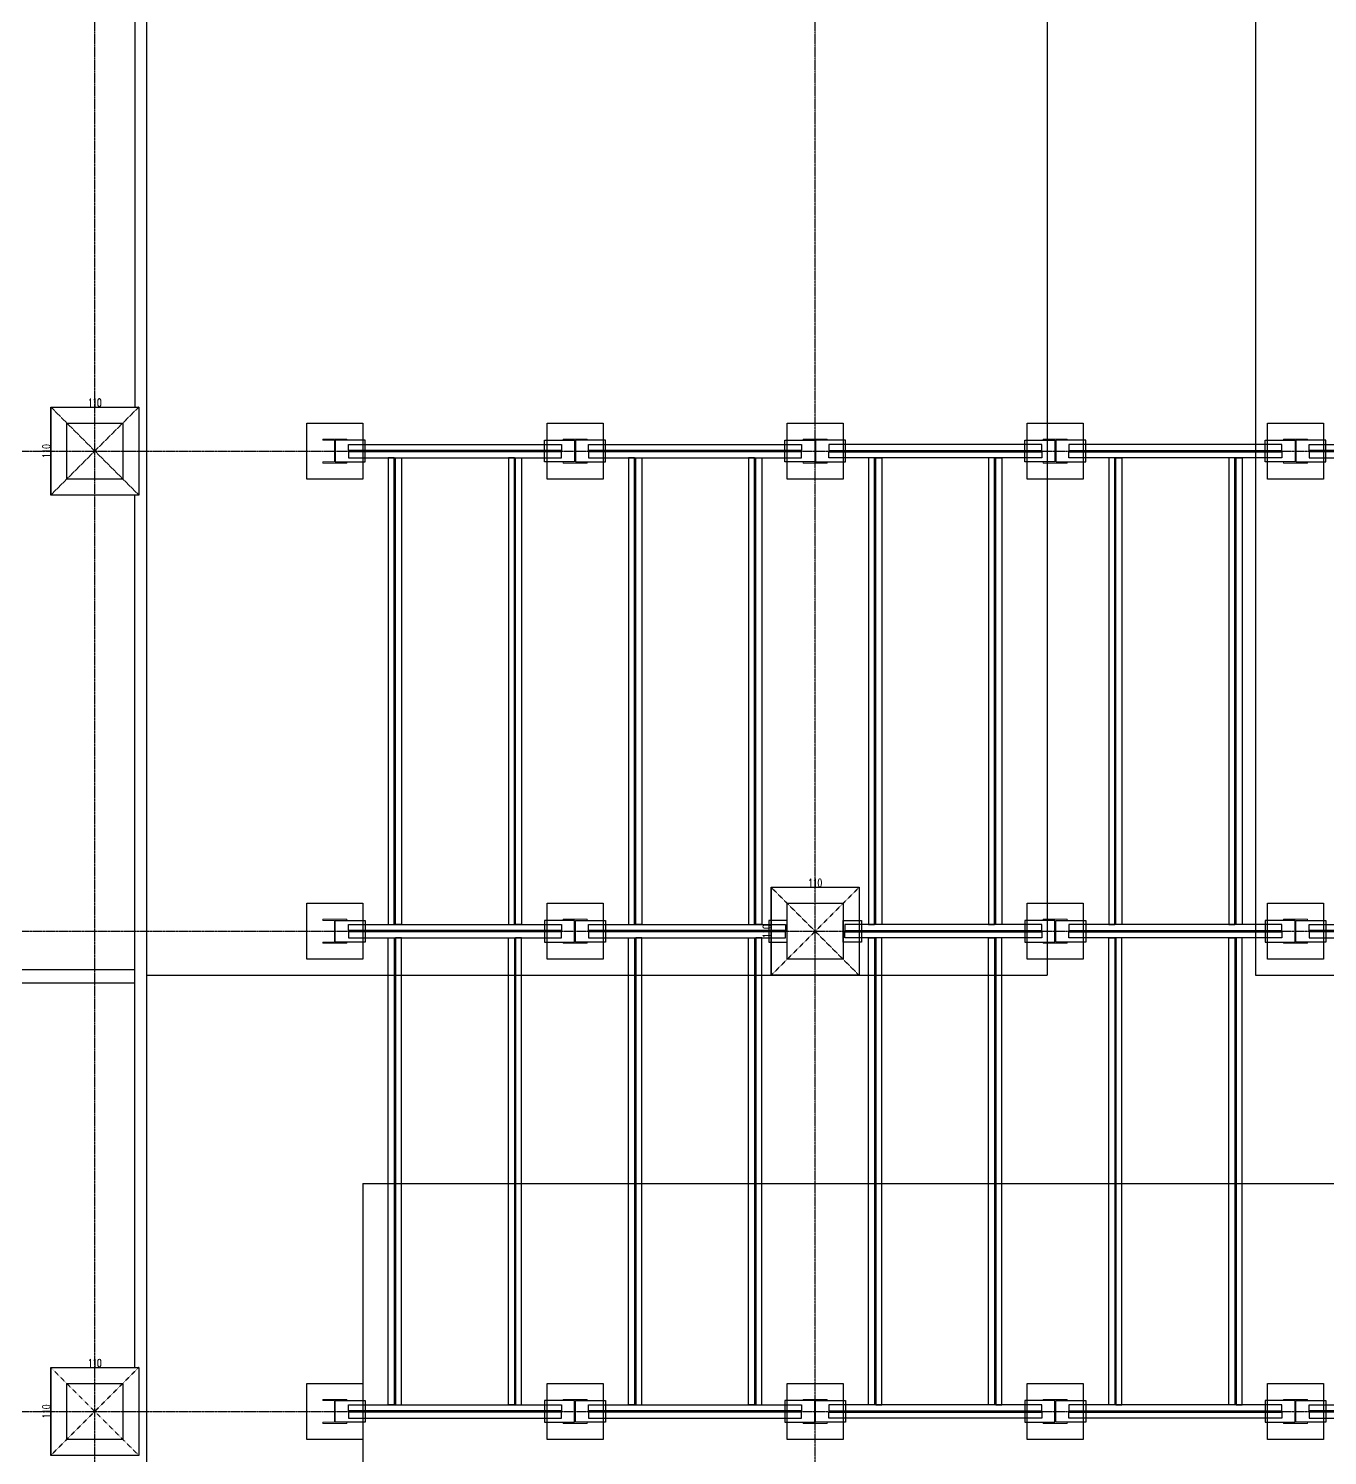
# Model space of a CAD drawing. Header units: millimetres. Extents: x -21841 to 195597, y -1659 to 112111.
# Drawn here: x 1777 to 3400, y 16295 to 18078 of the extents above; entities that cross this region are included whole.
import ezdxf
from ezdxf.enums import TextEntityAlignment as Align

# ---------------------------------------------------------------- set-up
doc = ezdxf.new("R2010")
doc.units = ezdxf.units.MM
doc.linetypes.add('X-N-FAB-L10$0$COL-CEN-LIN', pattern=[3.25, 2.5, -0.25, 0.25, -0.25])
doc.linetypes.add('X-N-FAB-L10$0$HIDDEN', pattern=[0.375, 0.25, -0.125])
for name, color, linetype in [('0-FMCS', 6, 'Continuous'), ('0-XREF', 7, 'Continuous'), ('X-N-FAB-L10$0$0-NC', 8, 'Continuous'), ('X-N-FAB-L10$0$0-ND', 8, 'Continuous'), ('X-N-FAB-L10$0$08', 8, 'Continuous'), ('X-N-FAB-L10$0$CCL', 8, 'X-N-FAB-L10$0$COL-CEN-LIN'), ('X-N-FAB-L10$0$COL', 8, 'Continuous'), ('X-N-FAB-L10$0$COL-S', 8, 'Continuous'), ('X-N-FAB-L10$0$WALL-P', 8, 'Continuous')]:
    doc.layers.add(name, color=color, linetype=linetype)
doc.layers.add('X-N-FAB-L10$0$STEEL1', color=8, linetype='Continuous', lineweight=0)
doc.styles.add('X-N-FAB-L10$0$CHINA', font='simplex.shx', dxfattribs={"width": 0.75, "bigfont": 'chineset.shx'})
doc.styles.add('X-N-FAB-L10$0$COL-NUM', font='romanc')
doc.styles.add('X-N-FAB-L10$0$DIM', font='simplex.shx', dxfattribs={"width": 0.67, "bigfont": 'chineset.shx'})
doc.dimstyles.new('X-N-FAB-L10$0$JJP_005_defpoint', dxfattribs={"dimtxt": 20, "dimasz": 0.5, "dimexe": 0.5, "dimexo": 0.5, "dimgap": 0.5, "dimtad": 1, "dimdsep": 46, "dimtxsty": 'X-N-FAB-L10$0$DIM', "dimblk": 'X-N-FAB-L10$0$_None', "dimcen": 10, "dimclrd": 256, "dimclre": 256, "dimclrt": 256, "dimadec": 0, "dimazin": 0, "dimtfac": 1, "dimtix": 1, "dimtmove": 2, "dimatfit": 3, "dimldrblk": 'X-N-FAB-L10$0$_None', "dimfxl": 0.5, "dimtolj": 1, "dimtzin": 0, "dimarcsym": 0})

# ---------------------------------------------------------------- blocks, each defined once
blk = doc.blocks.new('*D1183')
at = {"layer": 'DEFPOINTS', "lineweight": -2, "transparency": 16777216}
blk.add_line((1805, 17605), (1915, 17605), dxfattribs=at)
at = {"layer": 'DEFPOINTS', "color": 0, "transparency": 16777216}
for p in [(1805, 17605), (1915, 17605), (1915, 17605)]:
    blk.add_point(p, dxfattribs=at)
at = {"layer": 'DEFPOINTS', "transparency": 16777216, "insert": (1860, 17610.5), "char_height": 10, "attachment_point": 5, "style": 'X-N-FAB-L10$0$DIM'}
blk.add_mtext('\\A1;110', dxfattribs=at)
blk = doc.blocks.new('X-N-FAB-L10$0$_None')
blk = doc.blocks.new('*D1184')
at = {"layer": 'DEFPOINTS', "lineweight": -2, "transparency": 16777216}
blk.add_line((1805, 17605), (1805, 17495), dxfattribs=at)
at = {"layer": 'DEFPOINTS', "color": 0, "transparency": 16777216}
for p in [(1805, 17605), (1805, 17495), (1805, 17495)]:
    blk.add_point(p, dxfattribs=at)
at = {"layer": 'DEFPOINTS', "transparency": 16777216, "insert": (1799.5, 17550), "char_height": 10, "attachment_point": 5, "rotation": 90, "style": 'X-N-FAB-L10$0$DIM'}
blk.add_mtext('\\A1;110', dxfattribs=at)
blk = doc.blocks.new('*D1185')
at = {"layer": 'DEFPOINTS', "lineweight": -2, "transparency": 16777216}
blk.add_line((1805, 16405), (1915, 16405), dxfattribs=at)
at = {"layer": 'DEFPOINTS', "color": 0, "transparency": 16777216}
for p in [(1805, 16405), (1915, 16405), (1915, 16405)]:
    blk.add_point(p, dxfattribs=at)
at = {"layer": 'DEFPOINTS', "transparency": 16777216, "insert": (1860, 16410.5), "char_height": 10, "attachment_point": 5, "style": 'X-N-FAB-L10$0$DIM'}
blk.add_mtext('\\A1;110', dxfattribs=at)
blk = doc.blocks.new('*D1186')
at = {"layer": 'DEFPOINTS', "lineweight": -2, "transparency": 16777216}
blk.add_line((1805, 16405), (1805, 16295), dxfattribs=at)
at = {"layer": 'DEFPOINTS', "color": 0, "transparency": 16777216}
for p in [(1805, 16405), (1805, 16295), (1805, 16295)]:
    blk.add_point(p, dxfattribs=at)
at = {"layer": 'DEFPOINTS', "transparency": 16777216, "insert": (1799.5, 16350), "char_height": 10, "attachment_point": 5, "rotation": 90, "style": 'X-N-FAB-L10$0$DIM'}
blk.add_mtext('\\A1;110', dxfattribs=at)
blk = doc.blocks.new('*D1293')
at = {"layer": 'DEFPOINTS', "lineweight": -2, "transparency": 16777216}
blk.add_line((2705, 17005), (2815, 17005), dxfattribs=at)
at = {"layer": 'DEFPOINTS', "color": 0, "transparency": 16777216}
for p in [(2705, 17005), (2815, 17005), (2815, 17005)]:
    blk.add_point(p, dxfattribs=at)
at = {"layer": 'DEFPOINTS', "transparency": 16777216, "insert": (2760, 17010.5), "char_height": 10, "attachment_point": 5, "style": 'X-N-FAB-L10$0$DIM'}
blk.add_mtext('\\A1;110', dxfattribs=at)
blk = doc.blocks.new('*D1294')
at = {"layer": 'DEFPOINTS', "lineweight": -2, "transparency": 16777216}
blk.add_line((2705, 17005), (2705, 16895), dxfattribs=at)
at = {"layer": 'DEFPOINTS', "color": 0, "transparency": 16777216}
for p in [(2705, 17005), (2705, 16895), (2705, 16895)]:
    blk.add_point(p, dxfattribs=at)
at = {"layer": 'DEFPOINTS', "transparency": 16777216, "insert": (2699.5, 16950), "char_height": 10, "attachment_point": 5, "rotation": 90, "style": 'X-N-FAB-L10$0$DIM'}
blk.add_mtext('\\A1;110', dxfattribs=at)
blk = doc.blocks.new('X-N-FAB-L10')
at = {"layer": 'DEFPOINTS', "color": 8, "linetype": 'X-N-FAB-L10$0$HIDDEN', "ltscale": 0.1}
for p, q in [((1915, 17605), (1805, 17495)), ((1805, 17605), (1915, 17495)), ((1915, 17605), (1805, 17495)), ((1805, 17605), (1915, 17495)), ((2815, 17005), (2705, 16895)), ((2705, 17005), (2815, 16895)), ((2815, 17005), (2705, 16895)), ((2705, 17005), (2815, 16895)), ((1915, 16405), (1805, 16295)), ((1805, 16405), (1915, 16295)), ((1915, 16405), (1805, 16295)), ((1805, 16405), (1915, 16295))]:
    blk.add_line(p, q, dxfattribs=at)
at = {"layer": 'DEFPOINTS', "color": 8}
for p, q in [((1805, 17605), (1915, 17605)), ((1805, 17605), (1805, 17495)), ((2705, 17005), (2815, 17005)), ((2705, 17005), (2705, 16895)), ((1805, 16405), (1915, 16405)), ((1805, 16405), (1805, 16295))]:
    blk.add_line(p, q, dxfattribs=at)
at = {"layer": 'X-N-FAB-L10$0$08', "color": 8}
for p, q in [((3050, 18630), (3050, 16895)), ((3310, 18630), (3310, 16895)), ((1925, 16895), (3050, 16895)), ((3310, 16895), (6100, 16895)), ((2195, 16635), (6100, 16635)), ((2195, 16635), (2195, 15790))]:
    blk.add_line(p, q, dxfattribs=at)
for points in [[(2160.5, 17536.5), (2198, 17536.5), (2198, 17563.5), (2160.5, 17563.5)], [(2459.5, 17536.5), (2422, 17536.5), (2422, 17563.5), (2459.5, 17563.5)], [(2460.5, 17536.5), (2498, 17536.5), (2498, 17563.5), (2460.5, 17563.5)], [(2759.5, 17536.5), (2722, 17536.5), (2722, 17563.5), (2759.5, 17563.5)], [(2760.5, 17536.5), (2798, 17536.5), (2798, 17563.5), (2760.5, 17563.5)], [(3059.5, 17536.5), (3022, 17536.5), (3022, 17563.5), (3059.5, 17563.5)], [(3060.5, 17536.5), (3098, 17536.5), (3098, 17563.5), (3060.5, 17563.5)], [(3359.5, 17536.5), (3322, 17536.5), (3322, 17563.5), (3359.5, 17563.5)], [(3360.5, 17536.5), (3398, 17536.5), (3398, 17563.5), (3360.5, 17563.5)], [(2177, 17558.3), (2443, 17558.3), (2443, 17550.8), (2177, 17550.8)], [(2177, 17541.7), (2443, 17541.7), (2443, 17549.2), (2177, 17549.2)], [(2477, 17558.3), (2743, 17558.3), (2743, 17550.8), (2477, 17550.8)], [(2477, 17541.7), (2743, 17541.7), (2743, 17549.2), (2477, 17549.2)], [(3043, 17558.3), (2777, 17558.3), (2777, 17550.8), (3043, 17550.8)], [(3043, 17541.7), (2777, 17541.7), (2777, 17549.2), (3043, 17549.2)], [(3343, 17558.3), (3077, 17558.3), (3077, 17550.8), (3343, 17550.8)], [(3343, 17541.7), (3077, 17541.7), (3077, 17549.2), (3343, 17549.2)], [(3377, 17558.3), (3643, 17558.3), (3643, 17550.8), (3377, 17550.8)], [(3377, 17541.7), (3643, 17541.7), (3643, 17549.2), (3377, 17549.2)], [(2226.7, 17541.7), (2226.7, 16958.3), (2234.2, 16958.3), (2234.2, 17541.7)], [(2243.3, 17541.7), (2243.3, 16958.3), (2235.8, 16958.3), (2235.8, 17541.7)], [(2376.7, 17541.7), (2376.7, 16958.3), (2384.2, 16958.3), (2384.2, 17541.7)], [(2393.3, 17541.7), (2393.3, 16958.3), (2385.8, 16958.3), (2385.8, 17541.7)], [(2526.7, 17541.7), (2526.7, 16958.3), (2534.2, 16958.3), (2534.2, 17541.7)], [(2543.3, 17541.7), (2543.3, 16958.3), (2535.8, 16958.3), (2535.8, 17541.7)], [(2676.7, 17541.7), (2676.7, 16958.3), (2684.2, 16958.3), (2684.2, 17541.7)], [(2693.3, 17541.7), (2693.3, 16958.3), (2685.8, 16958.3), (2685.8, 17541.7)], [(2826.7, 17541.7), (2826.7, 16958.3), (2834.2, 16958.3), (2834.2, 17541.7)], [(2843.3, 17541.7), (2843.3, 16958.3), (2835.8, 16958.3), (2835.8, 17541.7)], [(2976.7, 17541.7), (2976.7, 16958.3), (2984.2, 16958.3), (2984.2, 17541.7)], [(2993.3, 17541.7), (2993.3, 16958.3), (2985.8, 16958.3), (2985.8, 17541.7)], [(3126.7, 17541.7), (3126.7, 16958.3), (3134.2, 16958.3), (3134.2, 17541.7)], [(3143.3, 17541.7), (3143.3, 16958.3), (3135.8, 16958.3), (3135.8, 17541.7)], [(3276.7, 17541.7), (3276.7, 16958.3), (3284.2, 16958.3), (3284.2, 17541.7)], [(3293.3, 17541.7), (3293.3, 16958.3), (3285.8, 16958.3), (3285.8, 17541.7)], [(2160.5, 16963.5), (2198, 16963.5), (2198, 16936.5), (2160.5, 16936.5)], [(2177, 16958.3), (2443, 16958.3), (2443, 16950.8), (2177, 16950.8)], [(2459.5, 16963.5), (2422, 16963.5), (2422, 16936.5), (2459.5, 16936.5)], [(2460.5, 16963.5), (2498, 16963.5), (2498, 16936.5), (2460.5, 16936.5)], [(2477, 16958.3), (2723, 16958.3), (2723, 16950.8), (2477, 16950.8)], [(2725, 16963.5), (2702, 16963.5), (2702, 16936.5), (2725, 16936.5)], [(2795, 16963.5), (2818, 16963.5), (2818, 16936.5), (2795, 16936.5)], [(3043, 16958.3), (2797, 16958.3), (2797, 16950.8), (3043, 16950.8)], [(3059.5, 16963.5), (3022, 16963.5), (3022, 16936.5), (3059.5, 16936.5)], [(3060.5, 16963.5), (3098, 16963.5), (3098, 16936.5), (3060.5, 16936.5)], [(3343, 16958.3), (3077, 16958.3), (3077, 16950.8), (3343, 16950.8)], [(3359.5, 16963.5), (3322, 16963.5), (3322, 16936.5), (3359.5, 16936.5)], [(3360.5, 16963.5), (3398, 16963.5), (3398, 16936.5), (3360.5, 16936.5)], [(3377, 16958.3), (3623, 16958.3), (3623, 16950.8), (3377, 16950.8)], [(2177, 16941.7), (2443, 16941.7), (2443, 16949.2), (2177, 16949.2)], [(2226.7, 16358.3), (2226.7, 16941.7), (2234.2, 16941.7), (2234.2, 16358.3)], [(2243.3, 16358.3), (2243.3, 16941.7), (2235.8, 16941.7), (2235.8, 16358.3)], [(2376.7, 16358.3), (2376.7, 16941.7), (2384.2, 16941.7), (2384.2, 16358.3)], [(2393.3, 16358.3), (2393.3, 16941.7), (2385.8, 16941.7), (2385.8, 16358.3)], [(2477, 16941.7), (2723, 16941.7), (2723, 16949.2), (2477, 16949.2)], [(2526.7, 16358.3), (2526.7, 16941.7), (2534.2, 16941.7), (2534.2, 16358.3)], [(2543.3, 16358.3), (2543.3, 16941.7), (2535.8, 16941.7), (2535.8, 16358.3)], [(2676.7, 16358.3), (2676.7, 16941.7), (2684.2, 16941.7), (2684.2, 16358.3)], [(2693.3, 16358.3), (2693.3, 16941.7), (2685.8, 16941.7), (2685.8, 16358.3)], [(3043, 16941.7), (2797, 16941.7), (2797, 16949.2), (3043, 16949.2)], [(2826.7, 16358.3), (2826.7, 16941.7), (2834.2, 16941.7), (2834.2, 16358.3)], [(2843.3, 16358.3), (2843.3, 16941.7), (2835.8, 16941.7), (2835.8, 16358.3)], [(2976.7, 16358.3), (2976.7, 16941.7), (2984.2, 16941.7), (2984.2, 16358.3)], [(2993.3, 16358.3), (2993.3, 16941.7), (2985.8, 16941.7), (2985.8, 16358.3)], [(3343, 16941.7), (3077, 16941.7), (3077, 16949.2), (3343, 16949.2)], [(3126.7, 16358.3), (3126.7, 16941.7), (3134.2, 16941.7), (3134.2, 16358.3)], [(3143.3, 16358.3), (3143.3, 16941.7), (3135.8, 16941.7), (3135.8, 16358.3)], [(3276.7, 16358.3), (3276.7, 16941.7), (3284.2, 16941.7), (3284.2, 16358.3)], [(3293.3, 16358.3), (3293.3, 16941.7), (3285.8, 16941.7), (3285.8, 16358.3)], [(3377, 16941.7), (3623, 16941.7), (3623, 16949.2), (3377, 16949.2)], [(2160.5, 16363.5), (2198, 16363.5), (2198, 16336.5), (2160.5, 16336.5)], [(2177, 16358.3), (2443, 16358.3), (2443, 16350.8), (2177, 16350.8)], [(2459.5, 16363.5), (2422, 16363.5), (2422, 16336.5), (2459.5, 16336.5)], [(2460.5, 16363.5), (2498, 16363.5), (2498, 16336.5), (2460.5, 16336.5)], [(2477, 16358.3), (2743, 16358.3), (2743, 16350.8), (2477, 16350.8)], [(2759.5, 16363.5), (2722, 16363.5), (2722, 16336.5), (2759.5, 16336.5)], [(2760.5, 16363.5), (2798, 16363.5), (2798, 16336.5), (2760.5, 16336.5)], [(3043, 16358.3), (2777, 16358.3), (2777, 16350.8), (3043, 16350.8)], [(3059.5, 16363.5), (3022, 16363.5), (3022, 16336.5), (3059.5, 16336.5)], [(3060.5, 16363.5), (3098, 16363.5), (3098, 16336.5), (3060.5, 16336.5)], [(3343, 16358.3), (3077, 16358.3), (3077, 16350.8), (3343, 16350.8)], [(3359.5, 16363.5), (3322, 16363.5), (3322, 16336.5), (3359.5, 16336.5)], [(3360.5, 16363.5), (3398, 16363.5), (3398, 16336.5), (3360.5, 16336.5)], [(3377, 16358.3), (3643, 16358.3), (3643, 16350.8), (3377, 16350.8)], [(2177, 16341.7), (2443, 16341.7), (2443, 16349.2), (2177, 16349.2)], [(2477, 16341.7), (2743, 16341.7), (2743, 16349.2), (2477, 16349.2)], [(3043, 16341.7), (2777, 16341.7), (2777, 16349.2), (3043, 16349.2)], [(3343, 16341.7), (3077, 16341.7), (3077, 16349.2), (3343, 16349.2)], [(3377, 16341.7), (3643, 16341.7), (3643, 16349.2), (3377, 16349.2)]]:
    blk.add_lwpolyline(points, close=True, dxfattribs=at)
at = {"layer": 'X-N-FAB-L10$0$CCL', "color": 8}
for p, q in [((1860, 10600), (1860, 19760)), ((2760, 10600), (2760, 19760)), ((-720, 17550), (27370, 17550)), ((-720, 16950), (27370, 16950)), ((-720, 16350), (27370, 16350))]:
    blk.add_line(p, q, dxfattribs=at)
at = {"layer": 'X-N-FAB-L10$0$COL', "color": 8, "ltscale": 0.1}
for p, q in [((1805, 17605), (1915, 17605)), ((1805, 17495), (1805, 17605)), ((1915, 17605), (1915, 17495)), ((1915, 17495), (1805, 17495)), ((2705, 17005), (2815, 17005)), ((2705, 16895), (2705, 17005)), ((2815, 17005), (2815, 16895)), ((2815, 16895), (2705, 16895)), ((1805, 16405), (1915, 16405)), ((1805, 16295), (1805, 16405)), ((1915, 16405), (1915, 16295)), ((1915, 16295), (1805, 16295))]:
    blk.add_line(p, q, dxfattribs=at)
at = {"layer": 'X-N-FAB-L10$0$COL', "color": 8}
for p, q in [((2125, 17585), (2195, 17585)), ((2125, 17515), (2125, 17585)), ((2195, 17585), (2195, 17515)), ((2425, 17585), (2495, 17585)), ((2425, 17515), (2425, 17585)), ((2495, 17585), (2495, 17515)), ((2725, 17585), (2795, 17585)), ((2725, 17515), (2725, 17585)), ((2795, 17585), (2795, 17515)), ((3025, 17585), (3095, 17585)), ((3025, 17515), (3025, 17585)), ((3095, 17585), (3095, 17515)), ((3325, 17585), (3395, 17585)), ((3325, 17515), (3325, 17585)), ((3395, 17585), (3395, 17515)), ((2195, 17515), (2125, 17515)), ((2495, 17515), (2425, 17515)), ((2795, 17515), (2725, 17515)), ((3095, 17515), (3025, 17515)), ((3395, 17515), (3325, 17515)), ((2125, 16985), (2195, 16985)), ((2125, 16915), (2125, 16985)), ((2195, 16985), (2195, 16915)), ((2425, 16985), (2495, 16985)), ((2425, 16915), (2425, 16985)), ((2495, 16985), (2495, 16915)), ((3025, 16985), (3095, 16985)), ((3025, 16915), (3025, 16985)), ((3095, 16985), (3095, 16915)), ((3325, 16985), (3395, 16985)), ((3325, 16915), (3325, 16985)), ((3395, 16985), (3395, 16915)), ((2195, 16915), (2125, 16915)), ((2495, 16915), (2425, 16915)), ((3095, 16915), (3025, 16915)), ((3395, 16915), (3325, 16915)), ((2125, 16385), (2195, 16385)), ((2125, 16315), (2125, 16385)), ((2195, 16385), (2195, 16315)), ((2425, 16385), (2495, 16385)), ((2425, 16315), (2425, 16385)), ((2495, 16385), (2495, 16315)), ((2725, 16385), (2795, 16385)), ((2725, 16315), (2725, 16385)), ((2795, 16385), (2795, 16315)), ((3025, 16385), (3095, 16385)), ((3025, 16315), (3025, 16385)), ((3095, 16385), (3095, 16315)), ((3325, 16385), (3395, 16385)), ((3325, 16315), (3325, 16385)), ((3395, 16385), (3395, 16315)), ((2195, 16315), (2125, 16315)), ((2495, 16315), (2425, 16315)), ((2795, 16315), (2725, 16315)), ((3095, 16315), (3025, 16315)), ((3395, 16315), (3325, 16315))]:
    blk.add_line(p, q, dxfattribs=at)
at = {"layer": 'X-N-FAB-L10$0$COL', "color": 8, "ltscale": 0.1}
for points in [[(1805, 17605), (1915, 17605), (1915, 17495), (1805, 17495)], [(2705, 17005), (2815, 17005), (2815, 16895), (2705, 16895)], [(1805, 16405), (1915, 16405), (1915, 16295), (1805, 16295)]]:
    blk.add_lwpolyline(points, close=True, dxfattribs=at)
at = {"layer": 'X-N-FAB-L10$0$COL', "color": 8}
for points in [[(2125, 17585), (2195, 17585), (2195, 17515), (2125, 17515)], [(2425, 17585), (2495, 17585), (2495, 17515), (2425, 17515)], [(2725, 17585), (2795, 17585), (2795, 17515), (2725, 17515)], [(3025, 17585), (3095, 17585), (3095, 17515), (3025, 17515)], [(3325, 17585), (3395, 17585), (3395, 17515), (3325, 17515)], [(2125, 16985), (2195, 16985), (2195, 16915), (2125, 16915)], [(2425, 16985), (2495, 16985), (2495, 16915), (2425, 16915)], [(3025, 16985), (3095, 16985), (3095, 16915), (3025, 16915)], [(3325, 16985), (3395, 16985), (3395, 16915), (3325, 16915)], [(2125, 16385), (2195, 16385), (2195, 16315), (2125, 16315)], [(2425, 16385), (2495, 16385), (2495, 16315), (2425, 16315)], [(2725, 16385), (2795, 16385), (2795, 16315), (2725, 16315)], [(3025, 16385), (3095, 16385), (3095, 16315), (3025, 16315)], [(3325, 16385), (3395, 16385), (3395, 16315), (3325, 16315)]]:
    blk.add_lwpolyline(points, close=True, dxfattribs=at)
at = {"layer": 'X-N-FAB-L10$0$COL-S', "color": 8}
for p, q in [((1825, 17585), (1895, 17585)), ((1825, 17515), (1825, 17585)), ((1825, 17585), (1895, 17585)), ((1825, 17515), (1825, 17585)), ((1895, 17585), (1895, 17515)), ((1895, 17585), (1895, 17515)), ((1895, 17515), (1825, 17515)), ((1895, 17515), (1825, 17515)), ((2725, 16985), (2795, 16985)), ((2725, 16915), (2725, 16985)), ((2725, 16985), (2795, 16985)), ((2725, 16915), (2725, 16985)), ((2795, 16985), (2795, 16915)), ((2795, 16985), (2795, 16915)), ((2795, 16915), (2725, 16915)), ((2795, 16915), (2725, 16915)), ((1825, 16385), (1895, 16385)), ((1825, 16315), (1825, 16385)), ((1825, 16385), (1895, 16385)), ((1825, 16315), (1825, 16385)), ((1895, 16385), (1895, 16315)), ((1895, 16385), (1895, 16315)), ((1895, 16315), (1825, 16315)), ((1895, 16315), (1825, 16315))]:
    blk.add_line(p, q, dxfattribs=at)
at = {"layer": 'X-N-FAB-L10$0$STEEL1', "color": 8}
for p, q in [((2145, 17565), (2175, 17565)), ((2145, 17563.5), (2145, 17565)), ((2159.5, 17563.5), (2145, 17563.5)), ((2159.5, 17536.5), (2159.5, 17563.5)), ((2175, 17563.5), (2160.5, 17563.5)), ((2160.5, 17563.5), (2160.5, 17536.5)), ((2175, 17565), (2175, 17563.5)), ((2445, 17565), (2475, 17565)), ((2445, 17563.5), (2445, 17565)), ((2459.5, 17563.5), (2445, 17563.5)), ((2459.5, 17536.5), (2459.5, 17563.5)), ((2475, 17563.5), (2460.5, 17563.5)), ((2460.5, 17563.5), (2460.5, 17536.5)), ((2475, 17565), (2475, 17563.5)), ((2745, 17565), (2775, 17565)), ((2745, 17563.5), (2745, 17565)), ((2759.5, 17563.5), (2745, 17563.5)), ((2759.5, 17536.5), (2759.5, 17563.5)), ((2775, 17563.5), (2760.5, 17563.5)), ((2760.5, 17563.5), (2760.5, 17536.5)), ((2775, 17565), (2775, 17563.5)), ((3045, 17565), (3075, 17565)), ((3045, 17563.5), (3045, 17565)), ((3059.5, 17563.5), (3045, 17563.5)), ((3059.5, 17536.5), (3059.5, 17563.5)), ((3075, 17563.5), (3060.5, 17563.5)), ((3060.5, 17563.5), (3060.5, 17536.5)), ((3075, 17565), (3075, 17563.5)), ((3345, 17565), (3375, 17565)), ((3345, 17563.5), (3345, 17565)), ((3359.5, 17563.5), (3345, 17563.5)), ((3359.5, 17536.5), (3359.5, 17563.5)), ((3375, 17563.5), (3360.5, 17563.5)), ((3360.5, 17563.5), (3360.5, 17536.5)), ((3375, 17565), (3375, 17563.5)), ((2145, 17535), (2145, 17536.5)), ((2145, 17536.5), (2159.5, 17536.5)), ((2175, 17535), (2145, 17535)), ((2160.5, 17536.5), (2175, 17536.5)), ((2175, 17536.5), (2175, 17535)), ((2445, 17535), (2445, 17536.5)), ((2445, 17536.5), (2459.5, 17536.5)), ((2475, 17535), (2445, 17535)), ((2460.5, 17536.5), (2475, 17536.5)), ((2475, 17536.5), (2475, 17535)), ((2745, 17535), (2745, 17536.5)), ((2745, 17536.5), (2759.5, 17536.5)), ((2775, 17535), (2745, 17535)), ((2760.5, 17536.5), (2775, 17536.5)), ((2775, 17536.5), (2775, 17535)), ((3045, 17535), (3045, 17536.5)), ((3045, 17536.5), (3059.5, 17536.5)), ((3075, 17535), (3045, 17535)), ((3060.5, 17536.5), (3075, 17536.5)), ((3075, 17536.5), (3075, 17535)), ((3345, 17535), (3345, 17536.5)), ((3345, 17536.5), (3359.5, 17536.5)), ((3375, 17535), (3345, 17535)), ((3360.5, 17536.5), (3375, 17536.5)), ((3375, 17536.5), (3375, 17535)), ((2145, 16965), (2175, 16965)), ((2145, 16963.5), (2145, 16965)), ((2159.5, 16963.5), (2145, 16963.5)), ((2159.5, 16936.5), (2159.5, 16963.5)), ((2175, 16963.5), (2160.5, 16963.5)), ((2160.5, 16963.5), (2160.5, 16936.5)), ((2175, 16965), (2175, 16963.5)), ((2445, 16965), (2475, 16965)), ((2445, 16963.5), (2445, 16965)), ((2459.5, 16963.5), (2445, 16963.5)), ((2459.5, 16936.5), (2459.5, 16963.5)), ((2475, 16963.5), (2460.5, 16963.5)), ((2460.5, 16963.5), (2460.5, 16936.5)), ((2475, 16965), (2475, 16963.5)), ((3045, 16965), (3075, 16965)), ((3045, 16963.5), (3045, 16965)), ((3059.5, 16963.5), (3045, 16963.5)), ((3059.5, 16936.5), (3059.5, 16963.5)), ((3075, 16963.5), (3060.5, 16963.5)), ((3060.5, 16963.5), (3060.5, 16936.5)), ((3075, 16965), (3075, 16963.5)), ((3345, 16965), (3375, 16965)), ((3345, 16963.5), (3345, 16965)), ((3359.5, 16963.5), (3345, 16963.5)), ((3359.5, 16936.5), (3359.5, 16963.5)), ((3375, 16963.5), (3360.5, 16963.5)), ((3360.5, 16963.5), (3360.5, 16936.5)), ((3375, 16965), (3375, 16963.5)), ((2145, 16935), (2145, 16936.5)), ((2145, 16936.5), (2159.5, 16936.5)), ((2175, 16935), (2145, 16935)), ((2160.5, 16936.5), (2175, 16936.5)), ((2175, 16936.5), (2175, 16935)), ((2445, 16935), (2445, 16936.5)), ((2445, 16936.5), (2459.5, 16936.5)), ((2475, 16935), (2445, 16935)), ((2460.5, 16936.5), (2475, 16936.5)), ((2475, 16936.5), (2475, 16935)), ((3045, 16935), (3045, 16936.5)), ((3045, 16936.5), (3059.5, 16936.5)), ((3075, 16935), (3045, 16935)), ((3060.5, 16936.5), (3075, 16936.5)), ((3075, 16936.5), (3075, 16935)), ((3345, 16935), (3345, 16936.5)), ((3345, 16936.5), (3359.5, 16936.5)), ((3375, 16935), (3345, 16935)), ((3360.5, 16936.5), (3375, 16936.5)), ((3375, 16936.5), (3375, 16935)), ((2145, 16365), (2175, 16365)), ((2145, 16363.5), (2145, 16365)), ((2159.5, 16363.5), (2145, 16363.5)), ((2159.5, 16336.5), (2159.5, 16363.5)), ((2175, 16363.5), (2160.5, 16363.5)), ((2160.5, 16363.5), (2160.5, 16336.5)), ((2175, 16365), (2175, 16363.5)), ((2445, 16365), (2475, 16365)), ((2445, 16363.5), (2445, 16365)), ((2459.5, 16363.5), (2445, 16363.5)), ((2459.5, 16336.5), (2459.5, 16363.5)), ((2475, 16363.5), (2460.5, 16363.5)), ((2460.5, 16363.5), (2460.5, 16336.5)), ((2475, 16365), (2475, 16363.5)), ((2745, 16365), (2775, 16365)), ((2745, 16363.5), (2745, 16365)), ((2759.5, 16363.5), (2745, 16363.5)), ((2759.5, 16336.5), (2759.5, 16363.5)), ((2775, 16363.5), (2760.5, 16363.5)), ((2760.5, 16363.5), (2760.5, 16336.5)), ((2775, 16365), (2775, 16363.5)), ((3045, 16365), (3075, 16365)), ((3045, 16363.5), (3045, 16365)), ((3059.5, 16363.5), (3045, 16363.5)), ((3059.5, 16336.5), (3059.5, 16363.5)), ((3075, 16363.5), (3060.5, 16363.5)), ((3060.5, 16363.5), (3060.5, 16336.5)), ((3075, 16365), (3075, 16363.5)), ((3345, 16365), (3375, 16365)), ((3345, 16363.5), (3345, 16365)), ((3359.5, 16363.5), (3345, 16363.5)), ((3359.5, 16336.5), (3359.5, 16363.5)), ((3375, 16363.5), (3360.5, 16363.5)), ((3360.5, 16363.5), (3360.5, 16336.5)), ((3375, 16365), (3375, 16363.5)), ((2145, 16335), (2145, 16336.5)), ((2145, 16336.5), (2159.5, 16336.5)), ((2175, 16335), (2145, 16335)), ((2160.5, 16336.5), (2175, 16336.5)), ((2175, 16336.5), (2175, 16335)), ((2445, 16335), (2445, 16336.5)), ((2445, 16336.5), (2459.5, 16336.5)), ((2475, 16335), (2445, 16335)), ((2460.5, 16336.5), (2475, 16336.5)), ((2475, 16336.5), (2475, 16335)), ((2745, 16335), (2745, 16336.5)), ((2745, 16336.5), (2759.5, 16336.5)), ((2775, 16335), (2745, 16335)), ((2760.5, 16336.5), (2775, 16336.5)), ((2775, 16336.5), (2775, 16335)), ((3045, 16335), (3045, 16336.5)), ((3045, 16336.5), (3059.5, 16336.5)), ((3075, 16335), (3045, 16335)), ((3060.5, 16336.5), (3075, 16336.5)), ((3075, 16336.5), (3075, 16335)), ((3345, 16335), (3345, 16336.5)), ((3345, 16336.5), (3359.5, 16336.5)), ((3375, 16335), (3345, 16335)), ((3360.5, 16336.5), (3375, 16336.5)), ((3375, 16336.5), (3375, 16335))]:
    blk.add_line(p, q, dxfattribs=at)
for points in [[(2145, 17565), (2175, 17565), (2175, 17563.5), (2160.5, 17563.5), (2160.5, 17536.5), (2175, 17536.5), (2175, 17535), (2145, 17535), (2145, 17536.5), (2159.5, 17536.5), (2159.5, 17563.5), (2145, 17563.5)], [(2445, 17565), (2475, 17565), (2475, 17563.5), (2460.5, 17563.5), (2460.5, 17536.5), (2475, 17536.5), (2475, 17535), (2445, 17535), (2445, 17536.5), (2459.5, 17536.5), (2459.5, 17563.5), (2445, 17563.5)], [(2745, 17565), (2775, 17565), (2775, 17563.5), (2760.5, 17563.5), (2760.5, 17536.5), (2775, 17536.5), (2775, 17535), (2745, 17535), (2745, 17536.5), (2759.5, 17536.5), (2759.5, 17563.5), (2745, 17563.5)], [(3045, 17565), (3075, 17565), (3075, 17563.5), (3060.5, 17563.5), (3060.5, 17536.5), (3075, 17536.5), (3075, 17535), (3045, 17535), (3045, 17536.5), (3059.5, 17536.5), (3059.5, 17563.5), (3045, 17563.5)], [(3345, 17565), (3375, 17565), (3375, 17563.5), (3360.5, 17563.5), (3360.5, 17536.5), (3375, 17536.5), (3375, 17535), (3345, 17535), (3345, 17536.5), (3359.5, 17536.5), (3359.5, 17563.5), (3345, 17563.5)], [(2145, 16965), (2175, 16965), (2175, 16963.5), (2160.5, 16963.5), (2160.5, 16936.5), (2175, 16936.5), (2175, 16935), (2145, 16935), (2145, 16936.5), (2159.5, 16936.5), (2159.5, 16963.5), (2145, 16963.5)], [(2445, 16965), (2475, 16965), (2475, 16963.5), (2460.5, 16963.5), (2460.5, 16936.5), (2475, 16936.5), (2475, 16935), (2445, 16935), (2445, 16936.5), (2459.5, 16936.5), (2459.5, 16963.5), (2445, 16963.5)], [(3045, 16965), (3075, 16965), (3075, 16963.5), (3060.5, 16963.5), (3060.5, 16936.5), (3075, 16936.5), (3075, 16935), (3045, 16935), (3045, 16936.5), (3059.5, 16936.5), (3059.5, 16963.5), (3045, 16963.5)], [(3345, 16965), (3375, 16965), (3375, 16963.5), (3360.5, 16963.5), (3360.5, 16936.5), (3375, 16936.5), (3375, 16935), (3345, 16935), (3345, 16936.5), (3359.5, 16936.5), (3359.5, 16963.5), (3345, 16963.5)], [(2145, 16365), (2175, 16365), (2175, 16363.5), (2160.5, 16363.5), (2160.5, 16336.5), (2175, 16336.5), (2175, 16335), (2145, 16335), (2145, 16336.5), (2159.5, 16336.5), (2159.5, 16363.5), (2145, 16363.5)], [(2445, 16365), (2475, 16365), (2475, 16363.5), (2460.5, 16363.5), (2460.5, 16336.5), (2475, 16336.5), (2475, 16335), (2445, 16335), (2445, 16336.5), (2459.5, 16336.5), (2459.5, 16363.5), (2445, 16363.5)], [(2745, 16365), (2775, 16365), (2775, 16363.5), (2760.5, 16363.5), (2760.5, 16336.5), (2775, 16336.5), (2775, 16335), (2745, 16335), (2745, 16336.5), (2759.5, 16336.5), (2759.5, 16363.5), (2745, 16363.5)], [(3045, 16365), (3075, 16365), (3075, 16363.5), (3060.5, 16363.5), (3060.5, 16336.5), (3075, 16336.5), (3075, 16335), (3045, 16335), (3045, 16336.5), (3059.5, 16336.5), (3059.5, 16363.5), (3045, 16363.5)], [(3345, 16365), (3375, 16365), (3375, 16363.5), (3360.5, 16363.5), (3360.5, 16336.5), (3375, 16336.5), (3375, 16335), (3345, 16335), (3345, 16336.5), (3359.5, 16336.5), (3359.5, 16363.5), (3345, 16363.5)]]:
    blk.add_lwpolyline(points, close=True, dxfattribs=at)
at = {"layer": 'X-N-FAB-L10$0$WALL-P', "color": 8}
for p, q in [((1925, 16094.5), (1925, 18785)), ((1910, 18695), (1910, 17605)), ((1910, 16405), (1910, 17495)), ((1910, 16902), (1560, 16902)), ((1910, 16885), (1560, 16885))]:
    blk.add_line(p, q, dxfattribs=at)
at = {"layer": 'DEFPOINTS', "color": 8, "char_height": 10, "attachment_point": 5, "style": 'X-N-FAB-L10$0$DIM'}
for insert in [(1860, 17610.5), (2760, 17010.5), (1860, 16410.5)]:
    blk.add_mtext('\\A1;110', dxfattribs=dict(at, insert=insert))
at = {"layer": 'DEFPOINTS', "color": 8, "char_height": 10, "attachment_point": 5, "rotation": 90, "style": 'X-N-FAB-L10$0$DIM'}
for insert in [(1799.5, 17550), (2699.5, 16950), (1799.5, 16350)]:
    blk.add_mtext('\\A1;110', dxfattribs=dict(at, insert=insert))
at = {"layer": 'X-N-FAB-L10$0$0-NC', "color": 8, "style": 'X-N-FAB-L10$0$COL-NUM'}
for p in [(1860, 19880), (2760, 19880), (3660, 19880), (4560, 19880), (5460, 19880), (6360, 19880), (7260, 19880), (8160, 19880), (9060, 19880), (9960, 19880), (10860, 19880), (11760, 19880), (12660, 19880), (13560, 19880), (14460, 19880), (15360, 19880), (16260, 19880), (17160, 19880), (18060, 19880), (18960, 19880), (19860, 19880), (20760, 19880), (21660, 19880), (22560, 19880), (-840, 13950), (-840, 13350), (-840, 12750), (-840, 12150), (-840, 11550), (-840, 10750)]:
    blk.add_attdef('GRID-Y', text='', height=120, dxfattribs=at).set_placement(p, align=Align.MIDDLE_CENTER)
at = {"layer": 'X-N-FAB-L10$0$0-ND', "color": 8, "style": 'X-N-FAB-L10$0$CHINA'}
blk.add_attdef('NO', text='', height=33.333, dxfattribs=at).set_placement((23327.5, 11380), align=Align.MIDDLE)
at = {"layer": 'DEFPOINTS', "color": 8}
for base, p1, p2, picture, middle in [((1915, 17605), (1805, 17605), (1915, 17605), '*D1183', (1860, 17610.5)), ((2815, 17005), (2705, 17005), (2815, 17005), '*D1293', (2760, 17010.5)), ((1915, 16405), (1805, 16405), (1915, 16405), '*D1185', (1860, 16410.5))]:
    dim = blk.add_linear_dim(base=base, p1=p1, p2=p2, dimstyle='X-N-FAB-L10$0$JJP_005_defpoint', override={"dimtxt": 10}, dxfattribs=at)
    dim.commit()
    dim.dimension.update_dxf_attribs({"geometry": picture, "text_midpoint": middle})
for base, p1, p2, picture, middle in [((1805, 17495), (1805, 17605), (1805, 17495), '*D1184', (1799.5, 17550)), ((2705, 16895), (2705, 17005), (2705, 16895), '*D1294', (2699.5, 16950)), ((1805, 16295), (1805, 16405), (1805, 16295), '*D1186', (1799.5, 16350))]:
    dim = blk.add_linear_dim(base=base, p1=p1, p2=p2, angle=90, dimstyle='X-N-FAB-L10$0$JJP_005_defpoint', override={"dimtxt": 10}, dxfattribs=at)
    dim.commit()
    dim.dimension.update_dxf_attribs({"geometry": picture, "text_midpoint": middle})

msp = doc.modelspace()

# ---------------------------------------------------------------- block references
at = {"layer": '0-FMCS', "color": 5}
msp.add_blockref('X-N-FAB-L10', (0, 0), dxfattribs=at)
at = {"layer": '0-XREF'}
msp.add_blockref('X-N-FAB-L10', (0, 0), dxfattribs=at)

doc.saveas('drawing.dxf')
